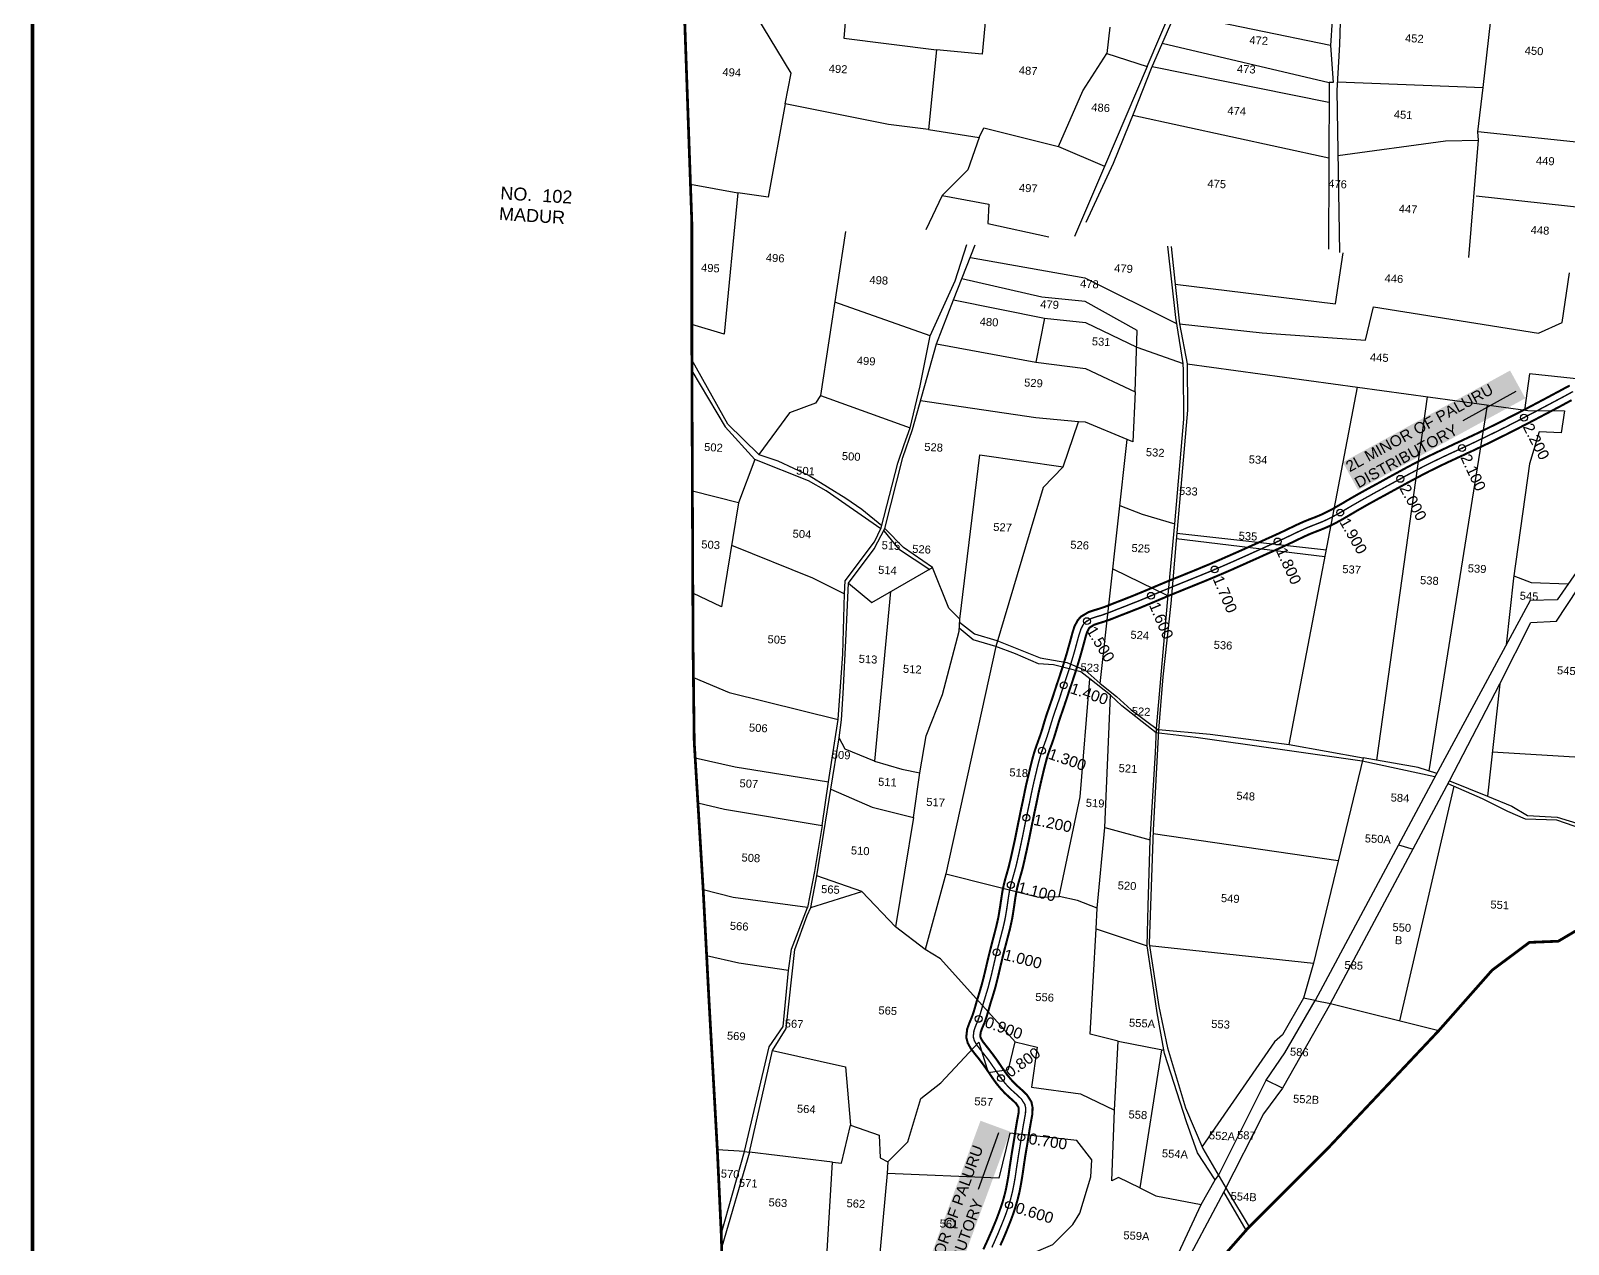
# Model space of a CAD drawing. Header units: inches. Extents: x 200778 to 204446, y 1604088 to 1611636.
# Drawn here: x 200778 to 203007, y 1605057 to 1606818 of the extents above; entities that cross this region are included whole.
import ezdxf
from ezdxf.enums import TextEntityAlignment as Align

# ---------------------------------------------------------------- set-up
doc = ezdxf.new("R2010")
doc.units = ezdxf.units.IN
doc.header["$LTSCALE"] = 15
doc.header["$MEASUREMENT"] = 0
doc.header["$PDMODE"] = 32
doc.header["$PDSIZE"] = 10
doc.linetypes.add('HIDDEN2', pattern=[0.1875, 0.125, -0.0625])
for name, color, linetype in [('CANAL1', 7, 'Continuous'), ('CHANAGE', 1, 'Continuous'), ('CSMark', 72, 'Continuous'), ('PAPER SIZE', 5, 'Continuous'), ('PLOTS', 7, 'Continuous'), ('PLOTS NO', 7, 'Continuous'), ('STRUCTURE', 5, 'Continuous'), ('TEXT', 1, 'Continuous'), ('text2', 7, 'Continuous'), ('VILLAGE BOUNDRY', 5, 'Continuous')]:
    doc.layers.add(name, color=color, linetype=linetype)
doc.styles.add('FONT1', font='Arial')
doc.styles.get("Standard").update_dxf_attribs({"font": 'arial.ttf'})
doc.dimstyles.get("Standard").update_dxf_attribs({"dimtxt": 0.18, "dimasz": 0.18, "dimexe": 0.18, "dimexo": 0.0625, "dimgap": 0.09, "dimtad": 0, "dimtih": 1, "dimtoh": 1, "dimdec": 4, "dimzin": 0, "dimdsep": 46, "dimtxsty": 'Standard', "dimcen": 0.09, "dimadec": 0, "dimazin": 0, "dimtfac": 1, "dimtdec": 4, "dimtofl": 0, "dimtmove": 0, "dimatfit": 3, "dimfxl": 1, "dimtolj": 1, "dimtzin": 0, "dimarcsym": 0})

msp = doc.modelspace()

# ---------------------------------------------------------------- linework, layer by layer
at = {"layer": 'CANAL1', "color": 200, "linetype": 'ByBlock', "ltscale": 40, "const_width": 3}
for points in [[(202158.9, 1605050), (202162.1, 1605057), (202165.3, 1605063.9), (202168.3, 1605070.9), (202171.4, 1605077.9), (202174.3, 1605085), (202177.5, 1605092.7), (202179.9, 1605099.1), (202182.5, 1605106.1), (202185.8, 1605115.6), (202187.2, 1605120.2), (202189.2, 1605127.4), (202191, 1605134.6), (202191.9, 1605138.6), (202193.9, 1605149.2), (202195.2, 1605156.7), (202196.3, 1605164.2), (202197.4, 1605171.8), (202198.6, 1605179.5), (202199.8, 1605187.5), (202201, 1605195), (202202.3, 1605202.6), (202203.9, 1605212.2), (202204.7, 1605217.6), (202205.9, 1605225.2), (202207.2, 1605233), (202207.9, 1605237.1), (202210, 1605248.2), (202210.1, 1605254), (202209.7, 1605256.3), (202206.2, 1605261.6), (202201.5, 1605266.1), (202195.9, 1605271), (202189.3, 1605277.3), (202183.7, 1605283.4), (202177.7, 1605290.7), (202173.7, 1605296.2), (202169.2, 1605302.8), (202163.2, 1605311.6), (202160.6, 1605315.3), (202156.3, 1605321.2), (202151.7, 1605327.2), (202148.5, 1605331.1), (202141.1, 1605340.5), (202136.3, 1605349), (202134, 1605357.6), (202135.4, 1605369.6), (202138.6, 1605378.4), (202141.7, 1605385.7), (202144.3, 1605392.8), (202146.4, 1605399.8), (202148.9, 1605408.6), (202150.7, 1605414.6), (202153, 1605421.9), (202156.1, 1605432.5), (202157.2, 1605436.5), (202159.1, 1605443.8), (202160.9, 1605451.2), (202162.1, 1605456.3), (202164.4, 1605466.2), (202166.2, 1605473.8), (202167.9, 1605480.7), (202170, 1605488.9), (202171.9, 1605496.4), (202174.2, 1605505), (202175.8, 1605511.3), (202177.7, 1605518.7), (202180, 1605528.8), (202180.9, 1605533.2), (202182.1, 1605540.6), (202183.3, 1605548.1), (202184, 1605552.9), (202185.6, 1605563.5), (202186.9, 1605571.4), (202188.4, 1605578.3), (202190.6, 1605587.2), (202192.8, 1605594.7), (202195.1, 1605602.8), (202196.7, 1605609.3), (202198.5, 1605616.7), (202200.7, 1605626.6), (202201.8, 1605631.6), (202203.5, 1605639.2), (202205.1, 1605646.7), (202205.9, 1605650.9), (202208.1, 1605661.7), (202209.6, 1605669.3), (202210.9, 1605675.4), (202212.7, 1605684.5), (202214.3, 1605692), (202216, 1605699.9), (202217.5, 1605707.1), (202219, 1605714.7), (202221.1, 1605724.5), (202222.4, 1605730), (202224.2, 1605737.6), (202226, 1605745.1), (202226.9, 1605749.1), (202229.7, 1605760.3), (202231.8, 1605768), (202233.6, 1605773.9), (202236.9, 1605783.3), (202239.5, 1605790.5), (202242, 1605797.5), (202244.3, 1605804.7), (202246.4, 1605812.1), (202249.2, 1605821.3), (202251.1, 1605827.1), (202253.7, 1605834.5), (202257.4, 1605845.2), (202258.7, 1605849), (202261.1, 1605856.3), (202263.5, 1605863.6), (202265.2, 1605868.8), (202268.4, 1605878.3), (202270.8, 1605885.6), (202273.1, 1605892.5), (202275.5, 1605900.2), (202277.7, 1605907.5), (202280.3, 1605916.1), (202281.9, 1605922), (202284, 1605929.3), (202286.9, 1605940), (202288.2, 1605944.9), (202291, 1605953.5), (202295.4, 1605962), (202300, 1605967.5), (202311.4, 1605974.3), (202320.2, 1605977.2), (202326.5, 1605979.1), (202334.9, 1605981.9), (202341.8, 1605984.6), (202349.3, 1605987.6), (202356.1, 1605990.2), (202363.3, 1605993), (202372.6, 1605996.7), (202377.6, 1605998.7), (202384.7, 1606001.6), (202391.7, 1606004.5), (202398.8, 1606007.5), (202405.9, 1606010.5), (202413, 1606013.5), (202418.5, 1606015.8), (202427.4, 1606019.5), (202434.5, 1606022.4), (202441.7, 1606025.3), (202448.9, 1606028.2), (202456, 1606031.1), (202463.2, 1606034), (202470.3, 1606036.9), (202477.4, 1606039.9), (202487.9, 1606044.2), (202491.6, 1606045.8), (202498.6, 1606048.8), (202505.7, 1606051.9), (202512.7, 1606055), (202519.8, 1606058.1), (202526.8, 1606061.2), (202533.8, 1606064.3), (202540.9, 1606067.5), (202547.9, 1606070.7), (202556.3, 1606074.4), (202562, 1606077), (202569, 1606080.2), (202576, 1606083.3), (202583, 1606086.5), (202590, 1606089.7), (202596.9, 1606093), (202601.3, 1606095.1), (202610.8, 1606099.7), (202618, 1606103), (202624.3, 1606105.8), (202632.7, 1606109.2), (202639.9, 1606111.9), (202647.4, 1606115), (202653.4, 1606117.8), (202660, 1606121.1), (202666.6, 1606124.6), (202673.1, 1606128.4), (202679.8, 1606132.2), (202686.4, 1606136.2), (202690.2, 1606138.4), (202699.9, 1606144), (202706.7, 1606147.8), (202713.5, 1606151.6), (202720.3, 1606155.3), (202727.1, 1606159), (202734.1, 1606162.8), (202740.6, 1606166.4), (202747.4, 1606170.2), (202754.2, 1606173.9), (202761, 1606177.6), (202767.8, 1606181.3), (202774.6, 1606185), (202781.5, 1606188.6), (202788.4, 1606192.2), (202795.4, 1606195.8), (202800.5, 1606198.4), (202809.3, 1606202.7), (202816.4, 1606206.1), (202823.4, 1606209.4), (202830.4, 1606212.7), (202837.4, 1606216), (202844.4, 1606219.3), (202851.4, 1606222.5), (202858.4, 1606225.8), (202868.5, 1606230.5), (202872.3, 1606232.3), (202879.2, 1606235.6), (202886.2, 1606239), (202893, 1606242.4), (202899.9, 1606245.8), (202906.8, 1606249.2), (202913.7, 1606252.7), (202920.5, 1606256.2), (202927.4, 1606259.7), (202934.2, 1606263.2), (202941, 1606266.7), (202947.9, 1606270.3), (202954.7, 1606273.9), (202961.5, 1606277.5), (202968.3, 1606281.1), (202975.1, 1606284.7), (202979.4, 1606287), (202988.7, 1606292), (202995.5, 1606295.6), (203002.3, 1606299.3), (203009.1, 1606302.9)], [(202183.5, 1605055.8), (202186.7, 1605062.9), (202189.8, 1605070.1), (202192.8, 1605077.3), (202196, 1605085.3), (202198.6, 1605091.9), (202201.4, 1605099.4), (202204.8, 1605109.4), (202206.4, 1605114.6), (202208.6, 1605122.3), (202210.5, 1605130.1), (202211.5, 1605134.5), (202213.6, 1605145.7), (202214.9, 1605153.5), (202216.1, 1605161.2), (202217.2, 1605168.9), (202218.3, 1605176.5), (202219.5, 1605184.4), (202220.7, 1605191.7), (202222, 1605199.3), (202223.6, 1605209), (202224.5, 1605214.5), (202225.6, 1605222), (202226.9, 1605229.5), (202227.6, 1605233.5), (202229.9, 1605246.1), (202230.2, 1605255.8), (202228.5, 1605264), (202221.8, 1605274.4), (202215, 1605280.9), (202209.3, 1605285.9), (202203.6, 1605291.3), (202198.8, 1605296.5), (202193.5, 1605302.9), (202190, 1605307.8), (202185.7, 1605314), (202179.6, 1605323), (202176.9, 1605326.9), (202172.2, 1605333.2), (202167.4, 1605339.5), (202164.2, 1605343.5), (202157.8, 1605351.7), (202155, 1605356.7), (202154.3, 1605359.1), (202155, 1605364.9), (202157.2, 1605371), (202160.4, 1605378.3), (202163.3, 1605386.5), (202165.6, 1605394.2), (202168.1, 1605403), (202169.8, 1605408.8), (202172.1, 1605416.1), (202175.4, 1605427), (202176.6, 1605431.3), (202178.5, 1605438.9), (202180.4, 1605446.6), (202181.6, 1605451.7), (202183.9, 1605461.6), (202185.7, 1605469.1), (202187.3, 1605475.9), (202189.3, 1605483.9), (202191.3, 1605491.4), (202193.5, 1605499.9), (202195.2, 1605506.3), (202197.2, 1605514), (202199.6, 1605524.7), (202200.6, 1605529.6), (202201.9, 1605537.4), (202203.1, 1605545.2), (202203.8, 1605550), (202205.3, 1605560.4), (202206.6, 1605567.7), (202207.8, 1605573.8), (202209.9, 1605582), (202212, 1605589.3), (202214.4, 1605597.5), (202216.2, 1605604.5), (202218, 1605612.2), (202220.2, 1605622.3), (202221.4, 1605627.4), (202223, 1605634.9), (202224.6, 1605642.5), (202225.5, 1605646.9), (202227.7, 1605657.8), (202229.2, 1605665.3), (202230.5, 1605671.4), (202232.3, 1605680.4), (202233.9, 1605687.9), (202235.6, 1605695.9), (202237.1, 1605703.1), (202238.6, 1605710.6), (202240.7, 1605720.2), (202241.9, 1605725.5), (202243.6, 1605733), (202245.4, 1605740.4), (202246.3, 1605744.3), (202249.1, 1605755.3), (202251, 1605762.5), (202252.6, 1605767.7), (202255.7, 1605776.5), (202258.4, 1605783.8), (202261, 1605791.2), (202263.4, 1605798.9), (202265.6, 1605806.3), (202268.3, 1605815.3), (202270.1, 1605820.8), (202272.6, 1605828), (202276.3, 1605838.7), (202277.6, 1605842.7), (202280.1, 1605850), (202282.5, 1605857.4), (202284.2, 1605862.5), (202287.4, 1605872), (202289.8, 1605879.3), (202292.1, 1605886.3), (202294.6, 1605894.3), (202296.9, 1605901.8), (202299.5, 1605910.5), (202301.2, 1605916.6), (202303.3, 1605924.1), (202306.2, 1605934.8), (202307.3, 1605939.1), (202309.5, 1605945.8), (202312.2, 1605950.9), (202313.2, 1605952), (202319.8, 1605956), (202326.2, 1605958.1), (202332.5, 1605960), (202341.7, 1605963.1), (202349.1, 1605966), (202356.6, 1605969), (202363.3, 1605971.6), (202370.5, 1605974.4), (202379.9, 1605978.1), (202385.1, 1605980.1), (202392.3, 1605983.1), (202399.5, 1605986.1), (202406.6, 1605989.1), (202413.7, 1605992.1), (202420.8, 1605995.1), (202426.2, 1605997.4), (202435, 1606001), (202442.1, 1606003.9), (202449.2, 1606006.8), (202456.4, 1606009.7), (202463.5, 1606012.6), (202470.7, 1606015.5), (202477.9, 1606018.4), (202485.1, 1606021.4), (202495.7, 1606025.8), (202499.4, 1606027.4), (202506.5, 1606030.4), (202513.7, 1606033.5), (202520.8, 1606036.6), (202527.9, 1606039.8), (202534.9, 1606042.9), (202542, 1606046.1), (202549.1, 1606049.3), (202556.1, 1606052.4), (202564.5, 1606056.2), (202570.2, 1606058.8), (202577.2, 1606061.9), (202584.3, 1606065.1), (202591.4, 1606068.3), (202598.4, 1606071.6), (202605.5, 1606074.9), (202609.9, 1606077), (202619.4, 1606081.6), (202626.2, 1606084.8), (202632, 1606087.4), (202640, 1606090.6), (202647.3, 1606093.4), (202655.3, 1606096.7), (202662.1, 1606099.7), (202669.3, 1606103.3), (202676.3, 1606107.1), (202683.1, 1606111), (202689.9, 1606115), (202696.6, 1606118.9), (202700.2, 1606121.1), (202709.8, 1606126.6), (202716.5, 1606130.4), (202723.2, 1606134.1), (202729.9, 1606137.8), (202736.7, 1606141.5), (202743.7, 1606145.3), (202750.2, 1606148.9), (202757, 1606152.6), (202763.8, 1606156.3), (202770.5, 1606160), (202777.3, 1606163.7), (202784.1, 1606167.3), (202790.8, 1606170.9), (202797.6, 1606174.5), (202804.4, 1606178), (202809.4, 1606180.5), (202818.1, 1606184.7), (202825, 1606188.1), (202831.9, 1606191.4), (202838.9, 1606194.6), (202845.9, 1606197.9), (202852.9, 1606201.1), (202859.9, 1606204.4), (202866.9, 1606207.6), (202877, 1606212.4), (202880.9, 1606214.3), (202887.9, 1606217.6), (202894.9, 1606221), (202901.9, 1606224.4), (202908.8, 1606227.9), (202915.8, 1606231.3), (202922.7, 1606234.8), (202929.6, 1606238.3), (202936.5, 1606241.9), (202943.4, 1606245.4), (202950.3, 1606249), (202957.1, 1606252.6), (202964, 1606256.2), (202970.8, 1606259.8), (202977.7, 1606263.4), (202984.5, 1606267.1), (202988.8, 1606269.3), (202998.2, 1606274.3), (203005, 1606278), (203011.8, 1606281.7)]]:
    msp.add_lwpolyline(points, dxfattribs=at)
at = {"layer": 'CANAL1', "color": 1, "linetype": 'HIDDEN2', "ltscale": 40, "const_width": 2}
msp.add_lwpolyline([(202171.2, 1605052.8), (202174.4, 1605059.9), (202177.5, 1605066.9), (202180.6, 1605074), (202183.5, 1605081.2), (202186.7, 1605089), (202189.3, 1605095.5), (202192, 1605102.7), (202195.3, 1605112.5), (202196.8, 1605117.4), (202198.9, 1605124.8), (202200.7, 1605132.3), (202201.7, 1605136.6), (202203.8, 1605147.5), (202205.1, 1605155.1), (202206.2, 1605162.7), (202207.3, 1605170.3), (202208.5, 1605178), (202209.7, 1605185.9), (202210.9, 1605193.3), (202212.2, 1605200.9), (202213.7, 1605210.6), (202214.6, 1605216.1), (202215.7, 1605223.6), (202217, 1605231.3), (202217.8, 1605235.3), (202219.9, 1605247.2), (202220.2, 1605254.9), (202219.1, 1605260.1), (202214, 1605268), (202208.3, 1605273.5), (202202.6, 1605278.5), (202196.4, 1605284.3), (202191.2, 1605289.9), (202185.6, 1605296.8), (202181.8, 1605302), (202177.4, 1605308.4), (202171.4, 1605317.3), (202168.8, 1605321.1), (202164.3, 1605327.2), (202159.5, 1605333.4), (202156.4, 1605337.3), (202149.5, 1605346.1), (202145.6, 1605352.9), (202144.2, 1605358.4), (202145.2, 1605367.2), (202147.9, 1605374.7), (202151.1, 1605382), (202153.8, 1605389.6), (202156, 1605397), (202158.5, 1605405.8), (202160.3, 1605411.7), (202162.5, 1605419), (202165.8, 1605429.8), (202166.9, 1605433.9), (202168.8, 1605441.4), (202170.7, 1605448.9), (202171.9, 1605454), (202174.2, 1605463.9), (202175.9, 1605471.4), (202177.6, 1605478.3), (202179.6, 1605486.4), (202181.6, 1605493.9), (202183.8, 1605502.5), (202185.5, 1605508.8), (202187.4, 1605516.3), (202189.8, 1605526.7), (202190.7, 1605531.4), (202192, 1605539), (202193.2, 1605546.6), (202193.9, 1605551.4), (202195.4, 1605561.9), (202196.7, 1605569.6), (202198.1, 1605576), (202200.3, 1605584.6), (202202.4, 1605592), (202204.7, 1605600.2), (202206.5, 1605606.9), (202208.2, 1605614.4), (202210.5, 1605624.5), (202211.6, 1605629.5), (202213.2, 1605637), (202214.8, 1605644.6), (202215.7, 1605648.9), (202217.9, 1605659.7), (202219.4, 1605667.3), (202220.7, 1605673.4), (202222.5, 1605682.4), (202224.1, 1605690), (202225.8, 1605697.9), (202227.3, 1605705.1), (202228.8, 1605712.7), (202230.9, 1605722.4), (202232.1, 1605727.8), (202233.9, 1605735.3), (202235.7, 1605742.8), (202236.6, 1605746.7), (202239.4, 1605757.8), (202241.4, 1605765.2), (202243.1, 1605770.8), (202246.3, 1605779.9), (202248.9, 1605787.1), (202251.5, 1605794.4), (202253.8, 1605801.8), (202256, 1605809.2), (202258.8, 1605818.3), (202260.6, 1605823.9), (202263.1, 1605831.3), (202266.8, 1605842), (202268.2, 1605845.8), (202270.6, 1605853.2), (202273, 1605860.5), (202274.7, 1605865.7), (202277.9, 1605875.2), (202280.3, 1605882.5), (202282.6, 1605889.4), (202285.1, 1605897.2), (202287.3, 1605904.6), (202289.9, 1605913.3), (202291.6, 1605919.3), (202293.6, 1605926.7), (202296.5, 1605937.4), (202297.8, 1605942), (202300.3, 1605949.6), (202303.8, 1605956.4), (202306.6, 1605959.7), (202315.6, 1605965.2), (202323.2, 1605967.7), (202329.5, 1605969.5), (202338.3, 1605972.5), (202345.5, 1605975.3), (202352.9, 1605978.3), (202359.7, 1605980.9), (202366.9, 1605983.7), (202376.2, 1605987.4), (202381.3, 1605989.4), (202388.5, 1605992.3), (202395.6, 1605995.3), (202402.7, 1605998.3), (202409.8, 1606001.3), (202416.9, 1606004.3), (202422.4, 1606006.6), (202431.2, 1606010.2), (202438.3, 1606013.2), (202445.5, 1606016.1), (202452.6, 1606019), (202459.8, 1606021.9), (202466.9, 1606024.8), (202474.1, 1606027.7), (202481.2, 1606030.6), (202491.8, 1606035), (202495.5, 1606036.6), (202502.6, 1606039.6), (202509.7, 1606042.7), (202516.8, 1606045.8), (202523.8, 1606048.9), (202530.9, 1606052.1), (202537.9, 1606055.2), (202545, 1606058.4), (202552, 1606061.6), (202560.4, 1606065.3), (202566.1, 1606067.9), (202573.1, 1606071.1), (202580.2, 1606074.2), (202587.2, 1606077.4), (202594.2, 1606080.7), (202601.2, 1606084), (202605.6, 1606086.1), (202615.1, 1606090.7), (202622.1, 1606093.9), (202628.1, 1606096.6), (202636.4, 1606099.9), (202643.6, 1606102.7), (202651.4, 1606105.8), (202657.7, 1606108.8), (202664.6, 1606112.2), (202671.4, 1606115.9), (202678.1, 1606119.7), (202684.8, 1606123.6), (202691.5, 1606127.6), (202695.2, 1606129.7), (202704.9, 1606135.3), (202711.6, 1606139.1), (202718.4, 1606142.8), (202725.1, 1606146.6), (202731.9, 1606150.3), (202738.9, 1606154.1), (202745.4, 1606157.7), (202752.2, 1606161.4), (202759, 1606165.1), (202765.8, 1606168.8), (202772.5, 1606172.5), (202779.3, 1606176.1), (202786.2, 1606179.8), (202793, 1606183.3), (202799.9, 1606186.9), (202805, 1606189.4), (202813.7, 1606193.7), (202820.7, 1606197.1), (202827.6, 1606200.4), (202834.6, 1606203.7), (202841.6, 1606206.9), (202848.6, 1606210.2), (202855.7, 1606213.4), (202862.7, 1606216.7), (202872.7, 1606221.4), (202876.6, 1606223.3), (202883.6, 1606226.6), (202890.5, 1606230), (202897.5, 1606233.4), (202904.4, 1606236.8), (202911.3, 1606240.3), (202918.2, 1606243.7), (202925.1, 1606247.3), (202931.9, 1606250.8), (202938.8, 1606254.3), (202945.7, 1606257.9), (202952.5, 1606261.5), (202959.3, 1606265), (202966.2, 1606268.7), (202973, 1606272.3), (202979.8, 1606275.9), (202984.1, 1606278.2), (202993.5, 1606283.2), (203000.3, 1606286.8), (203007.1, 1606290.5), (203013.9, 1606294.2)], dxfattribs=at)
at = {"layer": 'CSMark'}
for p in [(202942.7, 1606256.3), (202853, 1606212.2), (202763.5, 1606167.6), (202676.3, 1606118.7), (202585.6, 1606076.7), (202494.2, 1606036.1), (202401.8, 1605997.9), (202309, 1605961.2), (202275.5, 1605868.1), (202244, 1605773.2), (202221.2, 1605675.9), (202198.7, 1605578.5), (202178.2, 1605480.7), (202151.9, 1605384.3), (202184.5, 1605298.3), (202214, 1605212.5), (202195.9, 1605114.3)]:
    msp.add_point(p, dxfattribs=at)
at = {"layer": 'PLOTS'}
for points in [[(202802.3, 1607172.6), (202787.7, 1606978), (202686.6, 1606983.4), (202678.7, 1606911.8), (202675.3, 1606797.5), (202671.6, 1606731.1), (202675.3, 1606495.7)], [(201723, 1606911.1), (201817.6, 1606939.7), (201919.6, 1606981.6), (201994.4, 1607008.4), (202053.2, 1607035.3), (202076.9, 1607036.4), (202141, 1607057.8), (202204.3, 1607087.5), (202267.1, 1607105.8), (202390, 1607141), (202509.2, 1607134), (202610.6, 1607115.1), (202636.9, 1607035.5), (202669.6, 1606906.9), (202662.4, 1606796.2), (202666.2, 1606742.3), (202660.1, 1606742.6), (202659.4, 1606500.6)], [(202553.6, 1607125.7), (202502.8, 1607053.8), (202468.4, 1606940.2), (202436.8, 1606842.5), (202402.4, 1606762.9), (202377.2, 1606699), (202347, 1606624.8), (202307.6, 1606539.4)], [(202342.1, 1606822.5), (202337.9, 1606784.7), (202396.5, 1606765.7), (202431.8, 1606848.3), (202458.9, 1606934.2), (202481.3, 1607005.4), (202497.4, 1607056.3), (202501, 1607073.9), (202508.7, 1607126), (202389.3, 1607132.9)], [(202184.2, 1607071.6), (202157.2, 1606783.5), (202091, 1606789.7), (202079.1, 1606674.1), (202152.7, 1606662.9), (202136.3, 1606616), (202099, 1606578.6), (202166.6, 1606565.8), (202165.5, 1606537.8), (202254, 1606518.4)], [(202862.9, 1606488.7), (202877, 1606658.8), (202875.7, 1606671.1), (202883.7, 1606735.3), (202897.3, 1606854.8), (202905.8, 1606970.1), (202787.7, 1606978)], [(201871.7, 1606711.3), (201880, 1606756.2), (201828.7, 1606840.4), (201808.9, 1606929.9)], [(203001.5, 1606922.8), (203021.8, 1606814.2), (203027.7, 1606705.2), (203041.6, 1606653.6), (202875.7, 1606671.1)], [(201961.7, 1606870), (201956.3, 1606806.6), (202091, 1606789.7)], [(202662.4, 1606796.2), (202436.8, 1606842.5)], [(202268, 1606649.6), (202303.1, 1606730.5), (202337.9, 1606784.7)], [(202418.2, 1606799.4), (202660.1, 1606742.6)], [(202396.5, 1606765.7), (202334.5, 1606620.8), (202291.1, 1606519.3)], [(202660, 1606713.4), (202403.4, 1606765.2)], [(202672.3, 1606743.2), (202883.7, 1606735.3)], [(202079.1, 1606674.1), (202021.2, 1606681.7), (201871.7, 1606711.3), (201846.8, 1606575.9), (201802.7, 1606582.2)], [(202375.7, 1606695.3), (202659.8, 1606633.3)], [(202152.7, 1606662.9), (202159.5, 1606676.9), (202268, 1606649.6), (202334.6, 1606621.1)], [(202673.1, 1606636.5), (202829.1, 1606657.7), (202877, 1606658.8)], [(203041.6, 1606653.6), (203071.9, 1606555.8), (202873.4, 1606577.4)], [(201734.1, 1606594.8), (201802.7, 1606582.2), (201782.9, 1606377.3), (201736.1, 1606391.4)], [(202099, 1606578.6), (202075.3, 1606528.8)], [(201959, 1606526.2), (201922.6, 1606288.5), (201915.4, 1606277.5), (201877.9, 1606263.5), (201833.5, 1606203), (201788.1, 1606246.7), (201736.2, 1606340.2)], [(201819.7, 1605191), (201853.2, 1605338.5), (201873.1, 1605370.2), (201885.6, 1605484.8), (201903.2, 1605534.2), (201908.7, 1605546), (201917.3, 1605591.7), (201937.7, 1605717.5), (201949.8, 1605791.9), (201953.1, 1605817.8), (201955.8, 1605856.3), (201960, 1605942.5), (201963.5, 1606016.1), (202000.4, 1606065.9), (202016.2, 1606095.7), (202042.1, 1606198.4), (202055.9, 1606239.1), (202090.7, 1606363.4), (202115.7, 1606427), (202147.1, 1606506.9)], [(201925.1, 1605664.9), (201934.3, 1605727.9), (201948.4, 1605818.5), (201955, 1605913.7), (201957.4, 1606000.8), (201958.4, 1606019.5), (202001.2, 1606076.3), (202010.9, 1606096.5), (202034.6, 1606190.5), (202044.1, 1606217.6), (202052.5, 1606241.8), (202067.2, 1606302.4), (202081.6, 1606374.9), (202118.2, 1606454.6), (202135, 1606507.4)], [(202140, 1606488.8), (202306.1, 1606458.9), (202439.1, 1606393.1)], [(202495.1, 1605150.6), (202469.6, 1605190), (202453.2, 1605234.7), (202421.6, 1605334.2), (202410.9, 1605393), (202406, 1605425.8), (202396.2, 1605490.4), (202397.6, 1605548.4), (202400.5, 1605643.9), (202408.4, 1605770.8), (202409.7, 1605805.5), (202426.9, 1605999.5), (202436.4, 1606102.5), (202449.6, 1606254.3), (202448.9, 1606324.5), (202448.8, 1606335.1), (202437.8, 1606401.5), (202426.5, 1606504.9)], [(202431, 1606504.7), (202437.7, 1606445.1), (202443.5, 1606392.6), (202454.3, 1606334.2), (202454.8, 1606267.1), (202444.1, 1606144.5), (202438.2, 1606077.9), (202430.8, 1605987), (202419.1, 1605880.2), (202412.9, 1605803.1)], [(202437.1, 1606450.1), (202669.4, 1606421.5), (202680.6, 1606495.5)], [(202443.5, 1606392.6), (202562.9, 1606379.5), (202712.8, 1606368.9), (202724.6, 1606417.2), (202963.9, 1606378.7), (202998.4, 1606394.4), (203008.8, 1606466.5)], [(202379.2, 1606293.8), (202382, 1606382.7), (202306.4, 1606424.9), (202243.7, 1606431.3), (202127.6, 1606457.5)], [(202081.6, 1606374.9), (201943.3, 1606423.6)], [(202115.7, 1606427), (202247.6, 1606400.4), (202234.8, 1606337)], [(203339.4, 1606426), (203219.4, 1606249.5), (203154.5, 1606154), (203101.9, 1606152.3), (202990.7, 1605992), (202951.7, 1605991.3), (202811.8, 1605731.7), (202639.9, 1605410.8)], [(202247.6, 1606400.4), (202306.9, 1606394.4), (202381.2, 1606358.7)], [(202090.7, 1606363.4), (202235.1, 1606336.9), (202307.1, 1606327.5), (202379.2, 1606293.8), (202375.4, 1606221.1), (202367.3, 1606224.7), (202306.9, 1606249.8), (202296.8, 1606250.4)], [(202381.2, 1606358.7), (202448.8, 1606335.1)], [(202454.3, 1606334.2), (202948.4, 1606266.6), (203001.4, 1606266.3), (202996.7, 1606234.2), (202964.9, 1606235.8), (202950.9, 1606189.3), (202927.7, 1606023.5), (202917, 1605926.9)], [(201736.2, 1606324.4), (201784.5, 1606243.1), (201827.4, 1606195.8), (201803.6, 1606133), (201736.9, 1606149.7)], [(203179.7, 1606302.1), (203086.7, 1606305.2), (202950.9, 1606320.1), (202943.7, 1606267.3)], [(201922.6, 1606288.5), (202052.5, 1606241.8)], [(202602.1, 1605782.4), (202701.4, 1606300.4)], [(202124.7, 1605964.1), (202153.5, 1606202.4), (202274.6, 1606185.2), (202296.8, 1606250.2), (202235.1, 1606255.9), (202067.6, 1606280.9)], [(202802.4, 1606286.6), (202728.7, 1605759.7)], [(202805.4, 1605743.9), (202889.9, 1606274.6)], [(202328.1, 1605870.5), (202367.3, 1606224.7)], [(201833.5, 1606203), (201860.8, 1606193.9), (201906.1, 1606172.2), (201959.2, 1606139.7), (201982.4, 1606123.6), (202011.7, 1606099.7)], [(202010.1, 1606094.9), (201931.1, 1606150.1), (201905.5, 1606164.6), (201827.4, 1606195.8)], [(202274.6, 1606185.2), (202245.5, 1606155.2), (202176.8, 1605924.4), (202144.3, 1605934.1), (202124, 1605951.2)], [(201803.6, 1606133), (201779, 1605982.1), (201737.5, 1606001.6)], [(202356.7, 1606129), (202389.3, 1606116.2), (202436.3, 1606102.2)], [(201963.5, 1606016.1), (201997, 1605988.3), (202085.3, 1606038.8), (202042.9, 1606067.9), (202016.2, 1606095.7)], [(202014.4, 1606092.3), (202035.7, 1606066.2), (202081.1, 1606036.3)], [(202439.2, 1606088.6), (202656.2, 1606064.7)], [(201793.5, 1606071.3), (201911, 1606024), (201957.4, 1606000.8)], [(202654.2, 1606054.6), (202438.5, 1606080.4)], [(202001.2, 1605758.1), (202040.7, 1605746.6), (202066.9, 1605741.1), (202076, 1605794.8), (202099.6, 1605854.6), (202123.7, 1605946.4), (202124.7, 1605964.1), (202109, 1605980.1), (202085.3, 1606038.8)], [(202346.5, 1606037.1), (202426.8, 1605997.7)], [(202928.2, 1606026.9), (202953.2, 1606017.2), (203006.9, 1606015.3)], [(202024.4, 1606004), (202001.2, 1605758.1), (201958.3, 1605775.4), (201949.8, 1605791.9)], [(202907.7, 1605870.3), (202952.9, 1605959), (202989.9, 1605961), (203020.8, 1606008.1), (203086.1, 1605987), (203099.6, 1605963.3), (203080.4, 1605759.8), (202896.8, 1605771.1)], [(202124.4, 1605959.8), (202146.1, 1605942.6), (202178.3, 1605933.3), (202241.2, 1605907.8), (202279.8, 1605901.1), (202306.6, 1605890.3), (202328.1, 1605870.5), (202351.7, 1605852.1), (202373.1, 1605832.7), (202412.9, 1605803.1), (202405.2, 1605658.2), (202399.5, 1605493.6), (202413.2, 1605402.4), (202426.1, 1605342.2), (202452.2, 1605255), (202477.2, 1605196.4), (202514.5, 1605132.2), (202544.5, 1605082.5)], [(202176.8, 1605924.4), (202104.6, 1605594.5), (202074.7, 1605484.9), (202031.6, 1605517.8), (201982.5, 1605569.2), (201917.3, 1605591.7)], [(202104.6, 1605594.5), (202239, 1605560.8), (202268.8, 1605561.7), (202299.1, 1605706.4), (202313.1, 1605877.3), (202300.3, 1605887.6), (202260.5, 1605897.9), (202238.8, 1605899.1), (202205.3, 1605913.7), (202176.8, 1605924.4)], [(201738.4, 1605879.3), (201790.1, 1605857.6), (201948.4, 1605818.5)], [(202409.4, 1605799.1), (202359.8, 1605838.1), (202343.4, 1605854), (202313.1, 1605877.3)], [(202835, 1605729.5), (202907.7, 1605870.3), (202889.7, 1605707.2)], [(202323.8, 1605544.9), (202334.9, 1605661.9), (202343.4, 1605854)], [(202813.7, 1605735.1), (202708.2, 1605757.9), (202466.8, 1605792.3), (202409.4, 1605799.1)], [(202412.9, 1605803.8), (202487.6, 1605797.1), (202602.1, 1605782.4), (202709.4, 1605763.1)], [(201741, 1605763.1), (201799, 1605749.9), (201934.3, 1605727.9)], [(202816.5, 1605740.4), (202789.5, 1605748.9), (202709.4, 1605763.1), (202637.6, 1605465.1)], [(202057.7, 1605676.4), (202066.9, 1605741.1)], [(201937.7, 1605717.5), (201997.5, 1605691.3), (202057.7, 1605676.4), (202031.6, 1605517.8)], [(202662, 1605406.5), (202835, 1605729.5), (202889.7, 1605707.2), (202925, 1605692.9), (202947.7, 1605679.3), (202990.9, 1605677), (203036.8, 1605662.6), (203098.4, 1605647.2), (203163.1, 1605643.7), (203183, 1605640.7), (203268.1, 1605621.6)], [(202763, 1605381.3), (202841.4, 1605721.6)], [(203266.5, 1605615), (203162, 1605638.5), (203090.5, 1605641.8), (203028.2, 1605659.4), (202990.4, 1605672.4), (202945, 1605674), (202919.6, 1605685.2), (202882.7, 1605703.6), (202832.8, 1605725.4)], [(201745, 1605697.4), (201783.5, 1605688.3), (201925.1, 1605664.9), (201913.9, 1605598), (201903.8, 1605545.9)], [(202334.9, 1605661.9), (202400.5, 1605643.9)], [(202405.1, 1605653.3), (202673.5, 1605614.1)], [(202761, 1605636.7), (202782, 1605630.5)], [(201876.4, 1605454.4), (201880.6, 1605485.6), (201903.8, 1605545.9), (201796, 1605560.3), (201752.6, 1605571.2)], [(201908.7, 1605546), (201982.5, 1605569.2)], [(202354.2, 1605352), (202313.9, 1605362.3), (202322.2, 1605514.9), (202323.8, 1605544.9), (202295.3, 1605556.2), (202268.8, 1605561.7)], [(202322.2, 1605514.9), (202396.2, 1605490.4)], [(202399.9, 1605490.9), (202637.6, 1605465.1), (202623.1, 1605414.2), (202592.5, 1605361.3), (202580.9, 1605350.9), (202475.9, 1605199.2)], [(201812.4, 1605192), (201848.2, 1605343.6), (201868.8, 1605373.4), (201876.4, 1605454.4), (201804.5, 1605465), (201757.6, 1605475.7)], [(202020.4, 1605177), (202049.5, 1605205.7), (202068.3, 1605269), (202097.1, 1605291.5), (202152.4, 1605350.7), (202166, 1605306.7), (202195.5, 1605310.7), (202205.2, 1605350.8), (202096.7, 1605471.5), (202074.7, 1605484.9)], [(202500, 1605157.2), (202568.8, 1605295.4), (202596.2, 1605335), (202639.9, 1605410.8), (202623.1, 1605414.2)], [(202639.9, 1605410.8), (202662, 1605406.5), (202592.5, 1605283.9), (202568.8, 1605295.4)], [(202662, 1605406.5), (202819.3, 1605367.3)], [(202205.2, 1605350.8), (202236.7, 1605343.1), (202228.8, 1605285.3), (202299.5, 1605275.7), (202348.9, 1605251.9), (202354.2, 1605352), (202416.3, 1605339.7), (202420.8, 1605338.8)], [(201853.2, 1605338.5), (201959, 1605314.5), (201966.2, 1605229.9)], [(202417.4, 1605339.5), (202385.8, 1605139), (202354.7, 1605154.1), (202345.1, 1605149.5), (202348.9, 1605251.9)], [(202592.5, 1605283.9), (202564.9, 1605246.3), (202507.6, 1605133.5)], [(201939.9, 1605176.5), (201953.3, 1605174.9), (201966.2, 1605229.9), (202007.9, 1605215.6), (202009.4, 1605182.8), (202020.4, 1605177), (202019.5, 1605160.1)], [(202196.2, 1604985.5), (202235.7, 1605046.9), (202259.4, 1605057), (202288.8, 1605085.8), (202298.8, 1605102.4), (202314.7, 1605155.3), (202316, 1605180), (202294.5, 1605207.7), (202197.4, 1605218.3), (202181.3, 1605153.3), (202019.5, 1605160.1), (202006.5, 1605018.5)], [(201778.8, 1605071.8), (201812.4, 1605192), (201773.1, 1605194.1)], [(201931.7, 1605039.8), (201939.9, 1605176.5), (201819.7, 1605191), (201779.4, 1605053.6)], [(201812.4, 1605192), (201819.7, 1605191)], [(202385.8, 1605139), (202408.9, 1605127.6), (202474.5, 1605115.1), (202495.1, 1605150.6), (202500, 1605157.2)], [(202507.6, 1605133.5), (202443.2, 1605012.5), (202417.6, 1604938.6)], [(202539.9, 1605077.6), (202507.6, 1605133.5)], [(202406.6, 1604926), (202417, 1604981.5), (202441.6, 1605044.6), (202474.5, 1605115.1)]]:
    msp.add_lwpolyline(points, dxfattribs=at)
at = {"layer": 'text2', "color": 5, "const_width": 5}
msp.add_lwpolyline([(200780, 1611026.5), (204443, 1611026.5), (204443, 1604090.9), (200780, 1604090.9)], close=True, dxfattribs=at)
at = {"layer": 'VILLAGE BOUNDRY', "const_width": 4}
for points in [[(201783.7, 1604907.5), (201778.8, 1605071.8), (201773.1, 1605194.5), (201761.1, 1605409.3), (201752.6, 1605571.2), (201739.6, 1605785.5), (201737.9, 1605922.9), (201736.9, 1606154.4), (201736.2, 1606340.2), (201736.1, 1606398.4), (201736.1, 1606539.5), (201723, 1606911.1)], [(203095.1, 1605557.5), (202992.5, 1605496.9), (202950.6, 1605495.2), (202896.6, 1605454.9), (202819.3, 1605367.3), (202660, 1605198.2), (202541.8, 1605079.8), (202406.6, 1604926)]]:
    msp.add_lwpolyline(points, dxfattribs=at)

# ---------------------------------------------------------------- texts
at = {"layer": 'CHANAGE', "style": 'FONT1'}
for s, rotation, p in [('2.200', 297.4573, (202947.8, 1606246.6)), ('2.100', 294.864, (202857.6, 1606202.2)), ('2.000', 298.6366, (202768.8, 1606157.9)), ('1.900', 299.6238, (202681.7, 1606109.1)), ('1.800', 294.5105, (202590.2, 1606066.7)), ('1.700', 292.942, (202498.5, 1606025.9)), ('1.600', 292.8684, (202406.1, 1605987.8)), ('1.500', 301.0289, (202314.6, 1605951.8)), ('1.400', 341.5247, (202286, 1605864.6)), ('1.300', 340.7839, (202254.3, 1605769.6)), ('1.200', 348.2743, (202232, 1605673.7)), ('1.100', 345.606, (202209.4, 1605575.8)), ('1.000', 345.9029, (202188.9, 1605478)), ('0.900', 340.1343, (202162.2, 1605380.6)), ('0.800', 36.121, (202193.4, 1605304.8)), ('0.700', 351.2593, (202224.9, 1605210.9)), ('0.600', 342.9073, (202206.4, 1605111.1))]:
    msp.add_text(s, height=16, rotation=rotation, dxfattribs=at).set_placement(p, align=Align.MIDDLE_LEFT)
at = {"layer": 'PLOTS NO'}
for s, p in [('472', (202544.3, 1606798.4)), ('452', (202770, 1606801.3)), ('450', (202943.6, 1606783.3)), ('494', (201780.2, 1606752.1)), ('492', (201934.4, 1606757.1)), ('487', (202210, 1606754.5)), ('473', (202526.3, 1606756.8)), ('486', (202315.1, 1606700.9)), ('474', (202512.4, 1606696.1)), ('451', (202753.8, 1606690.6)), ('449', (202959.9, 1606623.7)), ('475', (202483.5, 1606590.4)), ('476', (202658.6, 1606590.2)), ('497', (202210.2, 1606584.2)), ('447', (202760.9, 1606553.8)), ('448', (202952.2, 1606523)), ('496', (201843.2, 1606482.8)), ('495', (201749.2, 1606468.3)), ('479', (202348.3, 1606467.6)), ('498', (201993.4, 1606450.6)), ('478', (202298.8, 1606445.2)), ('446', (202740.4, 1606452.9)), ('479', (202241.1, 1606415.4)), ('480', (202153.3, 1606390)), ('531', (202315.9, 1606361.4)), ('499', (201975.1, 1606333.4)), ('445', (202719.2, 1606338.5)), ('529', (202217.7, 1606301.6)), ('502', (201753.7, 1606208.1)), ('500', (201953.4, 1606195)), ('528', (202072.9, 1606208.3)), ('532', (202394.2, 1606200.7)), ('534', (202543.4, 1606190.2)), ('501', (201887.2, 1606174)), ('533', (202442.3, 1606144.6)), ('504', (201882, 1606082.4)), ('527', (202172.9, 1606092.2)), ('535', (202528.8, 1606079.4)), ('503', (201749.6, 1606066.9)), ('515', (202011.1, 1606065.7)), ('526', (202055.4, 1606060.4)), ('526', (202284.7, 1606066.4)), ('525', (202373.4, 1606061.7)), ('539', (202861, 1606032.2)), ('514', (202006, 1606030)), ('537', (202679.1, 1606031)), ('538', (202791.8, 1606015)), ('545', (202936.4, 1605992.4)), ('505', (201845.6, 1605929.3)), ('524', (202371.9, 1605935.8)), ('536', (202492.6, 1605921.2)), ('513', (201977.8, 1605900.9)), ('512', (202042, 1605886.4)), ('523', (202299.4, 1605888.7)), ('545B', (202990.4, 1605884.2)), ('522', (202373.7, 1605825)), ('506', (201818.7, 1605801.2)), ('509', (201938.8, 1605762)), ('521', (202354.7, 1605742.3)), ('507', (201805, 1605720.4)), ('511', (202006, 1605722.6)), ('518', (202196.3, 1605736.2)), ('548', (202525.5, 1605702.3)), ('584', (202749.2, 1605699.7)), ('517', (202075.8, 1605693.4)), ('519', (202307.1, 1605692.1)), ('550A', (202711.7, 1605640.4)), ('508', (201807.9, 1605612.7)), ('510', (201966.5, 1605623)), ('565', (201923.3, 1605566.9)), ('520', (202353.4, 1605572.3)), ('549', (202503.1, 1605553.8)), ('551', (202893.8, 1605544.5)), ('566', (201791, 1605513.6)), ('550', (202751.8, 1605511.7)), (' B', (202750.8, 1605493.1)), ('585', (202682.1, 1605456.8)), ('556', (202233.9, 1605410.5)), ('565', (202006.4, 1605391.1)), ('567', (201870.6, 1605372.1)), ('555A', (202369.8, 1605373.1)), ('553', (202489, 1605371.4)), ('569', (201786.8, 1605354.3)), ('586', (202603.2, 1605331.1)), ('557', (202145.5, 1605259.1)), ('552B', (202607.7, 1605262.8)), ('564', (201888.3, 1605248.4)), ('558', (202369.1, 1605240.1)), ('552A', (202485.7, 1605209.7)), ('587', (202526.4, 1605210.3)), ('554A', (202417.5, 1605183.6)), ('570', (201777.9, 1605154.3)), ('571', (201804.1, 1605140.9)), ('554B', (202517.1, 1605121.5)), ('563', (201847.1, 1605112.6)), ('562', (201960.2, 1605111.3)), ('561', (202095.2, 1605081.8)), ('559A', (202361.6, 1605064.8))]:
    msp.add_text(s, height=11.61, rotation=356.9644, dxfattribs=at).set_placement(p)
at = {"layer": 'STRUCTURE', "color": 5, "char_height": 16, "width": 273.397, "attachment_point": 1, "style": 'FONT1', "bg_fill": 1, "box_fill_scale": 1.1, "bg_fill_color": 7, "bg_fill_true_color": 16777215, "bg_fill_transparency": 0}
for insert, rotation in [((202682.3, 1606191), 28.7502), ((202061.4, 1604977.8), 69.8393)]:
    msp.add_mtext('{\\C1;2L MINOR OF PALURU DISTRIBUTORY}', dxfattribs=dict(at, insert=insert, rotation=rotation))
at = {"layer": 'TEXT'}
for s, p in [('NO.  102', (201458, 1606573.1)), ('MADUR', (201456.1, 1606543.1))]:
    msp.add_text(s, height=18.7, rotation=356.4663, dxfattribs=at).set_placement(p)

# ---------------------------------------------------------------- leaders
at = {"layer": 'PAPER SIZE', "color": 1}
for points in [[(202930.9, 1606294.2), (202854.3, 1606251.7)], [(202180.9, 1605219), (202151.1, 1605136.6)]]:
    msp.add_leader(points, dimstyle='Standard', override={"dimasz": 40, "dimgap": 0.09, "dimtad": 0, "dimtfill": 2, "dimtfillclr": 5}, dxfattribs=at)

doc.saveas('drawing.dxf')
